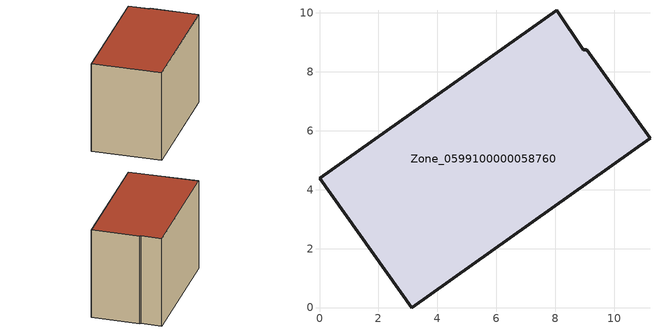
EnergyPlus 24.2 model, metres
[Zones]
Zone_0599100000058760
 floor ground (C_G): 8.95,8.74 9.07,8.76 11.21,5.74 3.13,0 0,4.39 8.04,10.08 z0
 wall outside (C_F): 0,4.39 3.13,0 11.21,5.74 9.07,8.76 8.95,8.74 8.04,10.08 0,4.39 z0:7.23
 roof outside (C_R): 8.95,8.74 8.04,10.08 0,4.39 3.13,0 11.21,5.74 9.07,8.76 z7.23
[BUILDING]
Pand.0599100000058760: North Axis=0; Terrain=City; Loads Convergence Tolerance Value=0.04; Temperature Convergence Tolerance Value=0.4; Solar Distribution=FullExterior; Maximum Number of Warmup Days=25; Minimum Number of Warmup Days=1
[Site:Location]
Rotterdam.The.Hague.AP_ZH_NLD Design_Conditions: Latitude=51.96; Longitude=4.45; Time Zone=1; Elevation=-4.5
[SITE:GROUNDTEMPERATURE:BUILDINGSURFACE]
18, 18, 18, 18, 18, 18, 18, 18, 18, 18, 18, 18
[MATERIAL] Thermal Absorptance=0.9; Solar Absorptance=0.7; Visible Absorptance=0.7
Name | Roughness | Thickness | Conductivity | Density | Specific Heat
G.TI.1975-1991 | MediumSmooth | 0.15 | 0.288461 | 540 | 1210
F.TI.1975-1991 | Rough | 0.3 | 0.230769 | 1920 | 840
R.TI.1975-1991 | MediumRough | 0.2 | 0.153846 | 1500 | 1000
[CONSTRUCTION]
C_G: G.TI.1975-1991
C_F: F.TI.1975-1991
C_R: R.TI.1975-1991
[ZONE]
Zone_0599100000058760: Type=1; Multiplier=1; Ceiling Height=Autocalculate; Volume=Autocalculate; Floor Area=autocalculate; Part of Total Floor Area=Yes
[ZONEINFILTRATION:DESIGNFLOWRATE]
Infil_Zone_0599100000058760: Zone or ZoneList or Space or SpaceList=Zone_0599100000058760; Schedule=AlwaysOn; Design Flow Rate Calculation Method=Flow/Area; Flow Rate per Floor Area=0.003; Constant Term Coefficient=1; Temperature Term Coefficient=0; Velocity Term Coefficient=0; Velocity Squared Term Coefficient=0
[HVACTEMPLATE:ZONE:IDEALLOADSAIRSYSTEM]
Zone_0599100000058760: Maximum Heating Supply Air Temperature=50; Minimum Cooling Supply Air Temperature=13; Maximum Heating Supply Air Humidity Ratio=0.0156; Minimum Cooling Supply Air Humidity Ratio=0.0077; Heating Limit=NoLimit; Cooling Limit=NoLimit; Dehumidification Control Type=ConstantSensibleHeatRatio; Cooling Sensible Heat Ratio=0.7; Dehumidification Setpoint=60; Humidification Control Type=None; Humidification Setpoint=30; Outdoor Air Method=None; Outdoor Air Flow Rate per Person=0.00944; Outdoor Air Flow Rate per Zone Floor Area=0; Outdoor Air Flow Rate per Zone=0; Demand Controlled Ventilation Type=None; Outdoor Air Economizer Type=NoEconomizer; Heat Recovery Type=None; Sensible Heat Recovery Effectiveness=0.7; Latent Heat Recovery Effectiveness=0.65
[ZONECONTROL:THERMOSTAT]
ThermostatControl_Zone_0599100000058760: Zone or ZoneList=Zone_0599100000058760; Control Type Schedule=DualSetpointControlType; Control 1=Thermostat_Zone_0599100000058760; Temperature Difference Between Cutout And Setpoint=0
[THERMOSTATSETPOINT:DUALSETPOINT]
Thermostat_Zone_0599100000058760: Heating Setpoint Temperature Schedule=HeatingSetpoint_Zone_0599100000058760; Cooling Setpoint Temperature Schedule=CoolingSetpoint_Zone_0599100000058760
[SCHEDULE:COMPACT]
HeatingSetpoint_Zone_0599100000058760: Through: 12/31, For: AllDays, Until: 24:00, 21
CoolingSetpoint_Zone_0599100000058760: Through: 12/31, For: AllDays, Until: 24:00, 24
DualSetpointControlType: Through: 12/31, For: AllDays, Until: 24:00, 4
AlwaysOn: Through: 12/31, For: AllDays, Until: 24:00, 1
